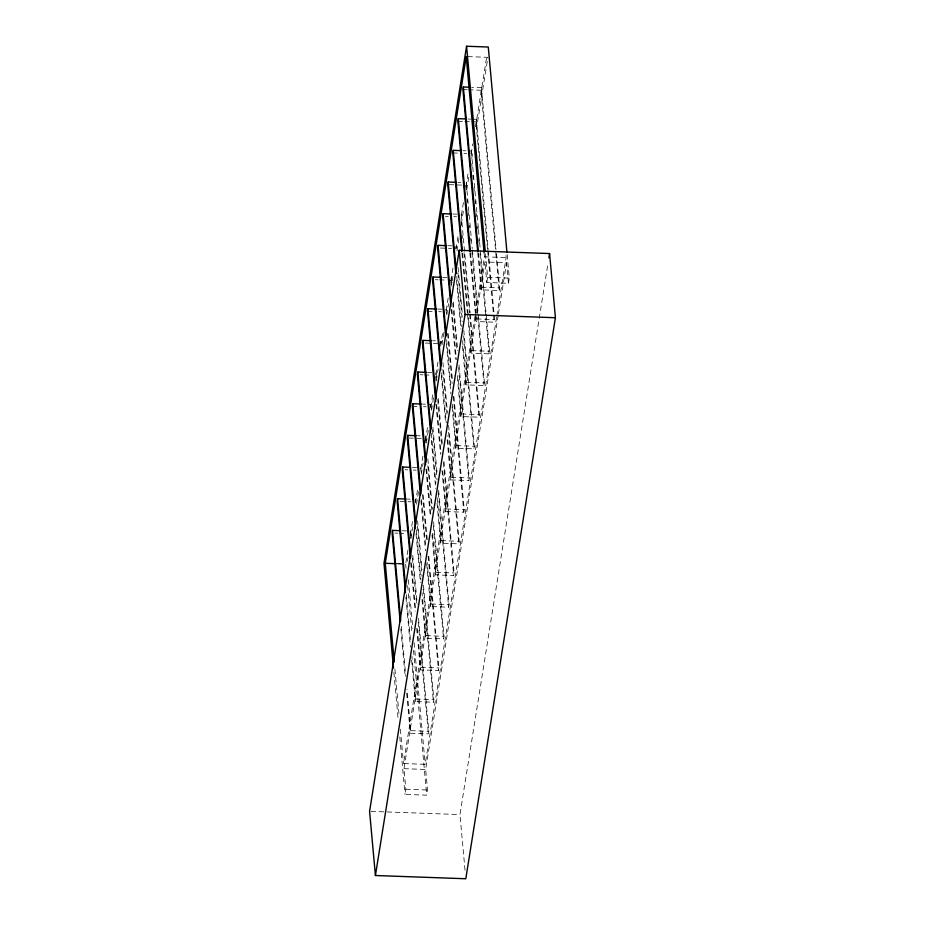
<?xml version="1.0" encoding="UTF-8"?>
<svg xmlns="http://www.w3.org/2000/svg" width="925" height="925" viewBox="0 0 925 925"><rect width="100%" height="100%" fill="white"/><g stroke="black" fill="none" stroke-linecap="round" stroke-linejoin="round"><path stroke-width="0.69" stroke-dasharray="4.62 3.47" d="M415.244 501.963L415.649 499.373L416.042 503.663M430.414 406.942L430.83 404.364L422.482 404.063M440.531 343.603L440.947 341.024L441.341 345.314M455.713 248.594L456.129 246.004L456.522 250.293M470.894 153.585L471.311 150.995L462.962 150.694M487.533 249.218L475.947 121.903L476.363 119.325L472.189 119.175M477.774 252.664L481.162 289.849L499.234 290.496L481.012 90.234L481.428 87.655L471.692 87.308M405.89 562.678L408.168 548.433M410.446 534.188L412.723 519.942M415.452 502.853L417.73 488.608M420.91 468.663L423.188 454.418M425.465 440.173L427.743 425.928M430.703 407.416L433.201 391.749M435.929 374.648L438.207 360.403M440.485 346.158L442.763 331.913M446.174 310.546L448.671 294.878M450.949 280.633L453.227 266.388M455.956 249.299L458.002 236.476M461.413 215.109L463.691 200.864M465.969 186.619L468.247 172.374M471.207 153.862L472.791 143.884M475.531 126.794L486.677 57.003M407.416 561.221L408.098 556.954M411.058 538.442L412.874 527.053M416.516 504.287L418.562 491.476M421.28 474.386L423.107 463.009M426.286 443.075L428.784 427.419M431.512 410.342L433.559 397.53M436.288 380.441L438.115 369.063M441.977 344.863L444.023 332.052M446.752 314.974L448.567 303.585M451.527 285.073L451.978 282.229M452.209 280.807L453.342 273.696M456.985 250.918L459.031 238.107M461.309 223.873L463.575 209.64M466.767 189.706L469.264 174.05M471.762 158.395L472.906 151.272M476.317 129.928L487.914 57.327L466.223 56.552M496.586 317.379L425.188 764.327L403.497 763.553L484.446 256.815L484.053 252.525M498.193 315.39L425.65 769.461L427.523 789.996L426.691 795.176L405.011 794.39L405.832 789.222L403.959 768.687L476.502 314.616M476.733 313.193L484.92 261.948L506.599 262.723L508.472 283.27L486.781 282.495L484.92 261.948M418.528 618.305L428.818 731.305L428.402 733.895L410.33 733.247L410.746 730.657L406.965 689.171M423.465 585.201L433.871 699.635L433.467 702.214L415.394 701.566L415.799 698.988L411.891 656.079M428.784 556.387L438.936 667.966L438.519 670.544L420.447 669.897L420.863 667.318L417.348 628.699M433.582 521.862L444 636.296L443.584 638.874L425.512 638.227L425.916 635.648L422.02 592.728M438.635 490.192L449.053 604.626L448.637 607.205L430.564 606.557L430.981 603.979L427.2 562.493M443.965 461.378L454.117 572.945L453.701 575.535L435.629 574.887L436.045 572.298L432.391 532.257M448.625 425.419L459.17 541.275L458.765 543.865L440.682 543.218L441.098 540.628L437.19 497.719M453.944 396.605L464.234 509.606L463.818 512.196L445.746 511.548L446.162 508.958L442.508 468.906M459.008 364.936L469.287 477.936L468.882 480.526L450.81 479.878L451.215 477.288L447.446 435.802M463.807 330.398L474.352 446.266L473.935 448.856L455.863 448.209L456.279 445.619L452.498 404.132M470.293 314.465L479.416 414.597L479 417.187L460.928 416.539L461.332 413.949L457.817 375.33M478.225 314.269L484.469 382.927L484.053 385.505L465.98 384.858L466.397 382.279L462.488 339.359M486.145 314.061L489.533 351.257L489.117 353.836L471.045 353.188L471.461 350.61L462.604 253.334M488.342 250.918L494.586 319.587L494.181 322.166L476.097 321.518L476.121 314.65M481.162 289.849L481.578 287.27L478.445 252.93M486.781 282.495L487.614 277.315L485.394 252.918M499.234 290.496L499.65 287.918L496.262 250.721M496.817 315.957L506.137 257.589L505.744 253.3M498.413 313.968L506.599 262.723M508.472 283.27L509.293 278.101L507.073 253.693M465.021 870.194L459.956 814.567L547.982 263.509M462.939 89.586L467.102 89.737M468.501 89.794L481.012 90.234M468.027 119.024L470.802 119.128M457.875 121.256L463.437 121.464M464.824 121.51L470.386 121.707M471.785 121.753L475.947 121.903M452.822 152.937L458.384 153.134M463.945 153.33L466.72 153.434M457.898 182.364L460.685 182.468M449.145 184.653L463.055 185.15M452.845 214.033L457.019 214.184M445.48 216.369L448.255 216.473M453.817 216.67L456.603 216.774M447.781 245.703L451.955 245.853M440.416 248.039L451.539 248.443M484.446 256.815L506.137 257.589M487.614 277.315L509.293 278.101M442.728 277.384L446.902 277.523M435.363 279.72L438.138 279.812M439.537 279.859L446.486 280.113M481.578 287.27L499.65 287.918M437.664 309.054L446.012 309.343L446.532 315.067M427.523 311.286L433.085 311.482M438.647 311.69L441.422 311.783M476.514 318.94L494.586 319.587M432.611 340.724L435.386 340.816M425.246 343.059L437.756 343.51M471.461 350.61L489.533 351.257M427.547 372.393L431.721 372.544M420.181 374.729L422.968 374.822M424.355 374.879L431.304 375.122M466.397 382.279L484.469 382.927M412.342 406.295L417.903 406.503M423.465 406.699L426.24 406.792M461.332 413.949L479.416 414.597M417.429 435.733L420.204 435.837M408.677 438.022L422.575 438.519M456.279 445.619L474.352 446.266M412.365 467.403L416.539 467.553M405 469.738L407.786 469.842M413.348 470.039L416.123 470.143M451.215 477.288L469.287 477.936M407.312 499.072L410.087 499.176M399.947 501.408L411.07 501.812M446.162 508.958L464.234 509.606M402.248 530.742L406.422 530.892M394.882 533.077L397.669 533.182M399.057 533.228L406.006 533.482M441.098 540.628L459.17 541.275M397.472 563.73L404.248 563.972M397.53 563.811L401.6 563.961M436.045 572.298L454.117 572.945M430.981 603.979L449.053 604.626M425.916 635.648L444 636.296M420.863 667.318L438.936 667.966M415.799 698.988L433.871 699.635M410.746 730.657L428.818 731.305M403.959 768.687L425.65 769.461M405.832 789.222L427.523 789.996M371.017 811.375L459.956 814.567M481.428 87.655L496.135 249.287M476.363 119.325L488.215 249.496M487.672 250.652L494.181 322.166M471.311 150.995L478.341 228.232M478.468 229.666L479.508 241.113M479.636 242.547L486.018 312.627M471.808 163.598L472.062 166.454M472.848 175.033L473.23 179.323M474.016 187.914L474.282 190.77M475.184 200.783L475.45 203.639M476.363 213.652L476.618 216.519M477.531 226.532L477.797 229.388M478.699 239.402L478.965 242.269M480.006 253.704L489.117 353.836M466.246 182.664L472.236 248.467M472.363 249.9L478.098 312.835M465.83 185.254L466.223 189.544M467.137 199.557L467.391 202.413M468.304 212.426L468.57 215.294M469.472 225.307L469.738 228.163M470.652 238.176L470.906 241.032M471.947 252.479L484.053 385.505M470.524 253.138L475.993 313.217M469.854 252.86L475.323 312.939M475.45 314.373L476.097 321.518M461.182 214.334L470.166 313.032M461.297 222.648L461.552 225.503M462.465 235.517L462.731 238.373M464.026 252.687L469.495 312.754M469.623 314.188L479 417.187M461.933 253.057L467.403 313.136M467.53 314.569L471.045 353.188M458.083 267.464L462.5 316.096M457.921 272.91L462.35 321.542M463.656 335.844L473.935 448.856M456.765 276.425L461.321 326.49M456.476 280.437L460.904 329.08M462.465 346.239L465.98 384.858M451.065 277.673L451.851 286.264M453.285 301.989L457.702 350.633M450.66 280.263L451.18 285.987M452.741 303.146L457.031 350.355M458.592 367.514L468.882 480.526M451.839 309.528L456.395 359.594M451.157 309.251L455.713 359.316M457.274 376.487L460.928 416.539M448.22 333.671L452.522 380.869M447.55 333.393L452.105 383.459M453.273 396.328L463.818 512.196M446.648 339.764L450.938 386.974M446.359 343.788L450.914 393.853M452.094 406.722L455.863 448.209M442.902 362.473L447.457 412.538M442.878 369.353L447.18 416.562M448.602 432.287L458.765 543.865M441.711 372.868L446.266 422.933M441.306 375.458L445.596 422.656M447.157 439.826L450.81 479.878M435.895 372.694L436.542 379.84M438.23 398.432L442.532 445.642M435.606 376.706L435.999 380.996M437.687 399.588L441.988 446.798M443.422 462.535L453.701 575.535M436.658 404.537L441.086 453.169M435.987 404.26L440.543 454.325M441.965 470.062L445.746 511.548M430.83 404.364L431.351 410.087M432.912 427.246L437.213 474.456M432.495 429.836L437.051 479.902M438.23 492.771L448.637 607.205M431.339 433.351L435.895 483.417M431.316 440.231L435.744 488.863M437.039 503.165L440.682 543.218M425.766 436.033L426.425 443.179M427.859 458.916L432.414 508.981M425.361 438.612L425.743 442.913M427.836 465.795L431.871 510.137M433.293 525.874L443.584 638.874M426.668 469.31L430.958 516.52M425.997 469.033L430.287 516.243M431.987 534.835L435.629 574.887M420.713 467.703L421.233 473.427M423.188 494.887L427.35 540.651M422.505 494.609L426.679 540.373M428.113 556.11L438.519 670.544M421.476 499.558L425.778 546.756M420.933 500.703L425.488 550.768M426.656 563.649L430.564 606.557M417.603 520.833L422.031 569.465M417.453 526.279L422.008 576.344M423.176 589.213L433.467 702.214M416.285 529.794L420.84 579.859M416.007 533.806L420.436 582.438M421.997 599.608L425.512 638.227M410.596 531.043L411.243 538.2M412.804 555.358L417.233 604.002M410.18 533.632L410.7 539.356M412.388 557.948L416.562 603.724M418.25 622.317L428.402 733.895M411.359 562.897L415.649 610.095M410.688 562.62L415.105 611.252M416.678 628.422L420.447 669.897M408.387 579.802L412.816 628.433M414.123 642.736L425.188 764.327M405.67 564.1L406.063 568.413M407.624 585.629L411.937 632.989M413.498 650.217L426.691 795.176M406.295 594.567L410.469 640.343M405.89 597.145L410.446 647.211M411.613 660.092L415.394 701.566M401.242 626.237L405.797 676.302M400.826 628.827L405.127 676.025M406.688 693.195L410.33 733.247M394.906 669.145L398.941 713.487M400.375 729.224L403.497 763.553M393.9 672.406L398.212 719.766M399.785 736.982L405.011 794.39"/><path stroke-width="1.39" d="M506.946 252.259L488.273 47.025L466.582 46.25L383.979 563.325L393.507 668.093M394.258 661.988L385.274 563.29L466.223 56.552L484.053 252.525M399.473 530.649L392.512 530.395L392.108 532.985L400.178 621.669M405.925 499.026L397.577 498.725L397.16 501.315L405.497 592.856M409.59 467.31L402.641 467.056L402.225 469.646L410.295 558.33M416.042 435.687L407.694 435.386L407.278 437.964L415.487 528.082M421.095 404.017L412.758 403.716L412.342 406.295L420.413 494.991M426.159 372.347L417.811 372.047L417.406 374.625L425.604 464.743M431.212 340.666L422.875 340.377L422.459 342.955L430.53 431.64M436.276 308.996L427.928 308.696L427.523 311.286L435.721 401.404M441.341 277.327L432.993 277.026L432.576 279.616L440.786 369.734M446.393 245.657L438.057 245.356L437.641 247.946L445.711 336.631M451.458 213.987L443.11 213.687L442.693 216.277L450.903 306.395M455.123 182.271L448.174 182.017L447.758 184.607L455.828 273.291M461.575 150.648L453.227 150.347L452.822 152.937L461.795 251.635M465.24 118.92L458.291 118.677L457.875 121.256L469.727 251.427M468.906 87.204L463.344 87.008L462.939 89.586L477.647 251.23M459.205 250.305L369.584 811.329L375.423 875.513L465.795 878.75L555.416 317.726L549.577 253.542L459.205 250.305L465.044 314.488L375.423 875.513M548.895 257.809L549.577 253.542M465.044 314.488L555.416 317.726M385.274 563.29L396.12 563.683M466.582 46.25L485.255 251.484M463.344 87.008L478.317 251.508M458.291 118.677L470.397 251.704M453.227 150.347L462.338 250.478M448.174 182.017L456.499 273.569M443.11 213.687L451.18 302.371M438.057 245.356L446.255 335.474M432.993 277.026L441.063 365.722M427.928 308.696L436.137 398.814M422.875 340.377L430.946 429.061M417.811 372.047L426.02 462.165M412.758 403.716L420.956 493.834M407.694 435.386L415.764 524.07M402.641 467.056L410.839 557.174M397.577 498.725L405.647 587.41M392.512 530.395L400.722 620.513"/></g></svg>
